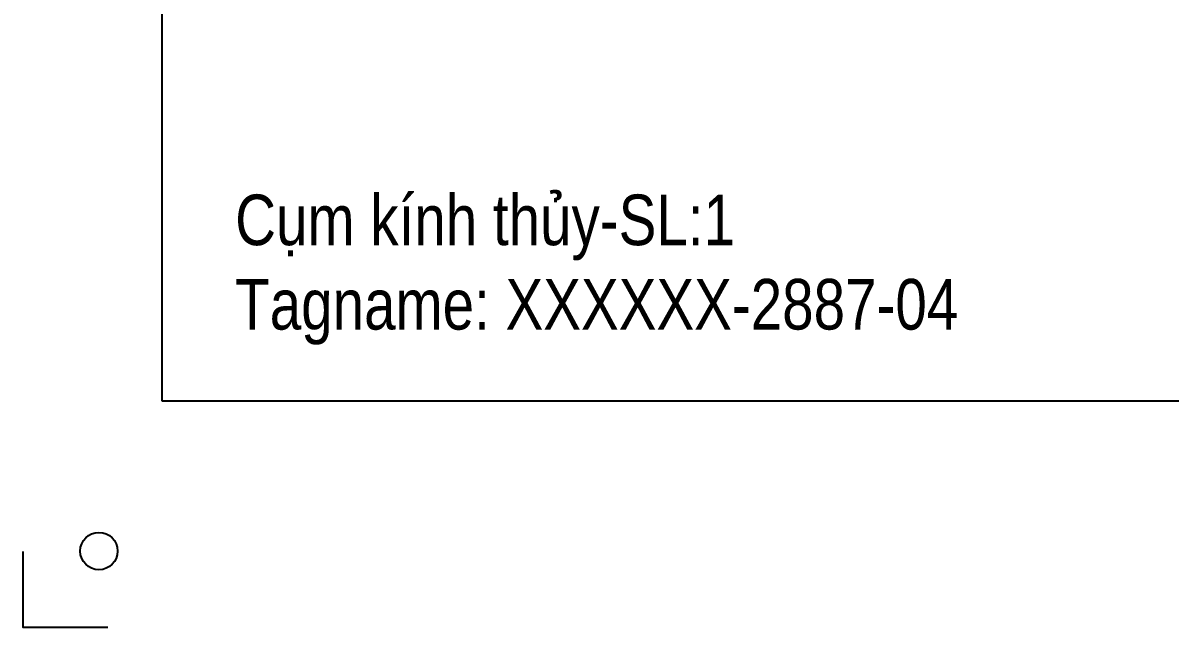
# Model space of a CAD drawing. Header units: millimetres. Extents: x -46397 to 283259, y -8690 to 23983.
# Drawn here: x 215530 to 216323, y -2476 to -2058 of the extents above; entities that cross this region are included whole.
import ezdxf

# ---------------------------------------------------------------- set-up
doc = ezdxf.new("R2010")
doc.units = ezdxf.units.MM
doc.layers.add('Dtext', color=255, linetype='Continuous', lineweight=20)
doc.layers.add('Long_Text', color=6, linetype='Continuous', lineweight=9)
doc.styles.add('Chu va so', font='arial.ttf')
doc.styles.add('GHI CHÚ 2', font='arial.ttf', dxfattribs={"width": 0.8, "height": 1})
doc.styles.add('TCVN', font='arial.ttf')

# ---------------------------------------------------------------- blocks, each defined once
blk = doc.blocks.new('*U2445')
at = {"lineweight": 25}
for points in [[(0, 0), (4693.43, 0), (4693.43, 3074.44), (0, 3074.44)], [(0, 0), (3548.69, 0), (3548.69, 3074.44), (0, 3074.44)]]:
    blk.add_lwpolyline(points, close=True, dxfattribs=at)
at = {"lineweight": 25, "elevation": -0.14}
blk.add_lwpolyline([(-105.69, -114.9), (-105.69, -172.29), (-41.05, -172.29)], dxfattribs=at)
at = {"lineweight": 25}
blk.add_circle((-47.87, -114.47, -0.14), 14.24, dxfattribs=at)
at = {"layer": 'Dtext', "ltscale": 0.1}
for tag, p, height, style in [('REV_3', (3578.93, 1154.77), 20.44, 'TCVN'), ('FOR_APPROVAL3', (3783.36, 1153.33, -0.18), 24.53, 'TCVN'), ('FOR_APPROVAL2', (3783.36, 1077.01, -0.18), 24.53, 'TCVN'), ('REV_2', (3578.93, 1078.45), 20.44, 'TCVN'), ('REV_1', (3578.93, 1002.13), 20.44, 'TCVN'), ('FOR_APPROVAL1', (3783.36, 1000.69, -0.18), 24.53, 'TCVN'), ('REV_0', (3578.93, 925.82), 20.44, 'TCVN'), ('NGUOI_VE', (4001.17, 924.73, -0.17), 24.53, 'TCVN'), ('NGUOI_KIEM_2', (4217.93, 924.73, -0.2), 24.53, 'TCVN'), ('NGUOI_DUYET', (4479.78, 924.73, -0.2), 24.53, 'TCVN'), ('1.1_A4', (4492.91, 46.55, -0.19), 24.53, 'Chu va so'), ('A4_A4', (4574.54, 46.55, -0.19), 24.53, 'Chu va so'), ('REV.', (4641.76, 46.55, -0.19), 24.53, 'Chu va so')]:
    blk.add_attdef(tag, p, '', height=height, dxfattribs=dict(at, style=style))
for tag, p, height, style, width in [('NGAY_REV03', (3630.73, 1153.33, -0.18), 21.26, 'TCVN', 0.95), ('NGAY_REV02', (3630.73, 1077.01, -0.18), 21.26, 'TCVN', 0.95), ('NGAY_REV01', (3630.73, 1000.69, -0.18), 21.26, 'TCVN', 0.95), ('NGAY_REV0', (3630.73, 924.38, -0.2), 21.26, 'TCVN', 0.95), ('DWD.NO', (3628.83, 19.9, -0.19), 32.71, 'Chu va so', 0.85)]:
    blk.add_attdef(tag, p, '', height=height, dxfattribs=dict(at, style=style, width=width))
at = {"layer": 'Dtext', "lineweight": 25, "ltscale": 0.1, "style": 'Chu va so'}
for tag, p, height in [('PROJECT_CODE', (3865.22, 384.3), 49.06), ('TITLE1', (3652.75, 293.08, -0.19), 32.71), ('TITLE2', (3652.75, 216.17, -0.19), 32.71), ('TITLE3', (3652.75, 139.85, -0.19), 32.71)]:
    blk.add_attdef(tag, p, '', height=height, dxfattribs=at)

msp = doc.modelspace()

# ---------------------------------------------------------------- texts
at = {"layer": 'Long_Text', "insert": (215676.77, -2176.55), "char_height": 35, "width": 555.9539, "attachment_point": 1, "style": 'GHI CHÚ 2'}
msp.add_mtext('\\pxql;{\\fArial|b0|i0|c163|p34;Cụm kính thủy}-SL:1{\\fArial|b0|i0|c163|p34;\\P}Tagname: XXXXXX{\\fArial|b0|i0|c163|p34;-}2887{\\fArial|b0|i0|c163|p34;-0}4', dxfattribs=at)

# ---------------------------------------------------------------- next in the draw order: block references
at = {"xscale": 0.9084576280678549, "yscale": 0.9084576280678549, "zscale": 0.9084576280678549}
msp.add_blockref('*U2445', (215626.03, -2319.06, -0.23), dxfattribs=at)

doc.saveas('drawing.dxf')
